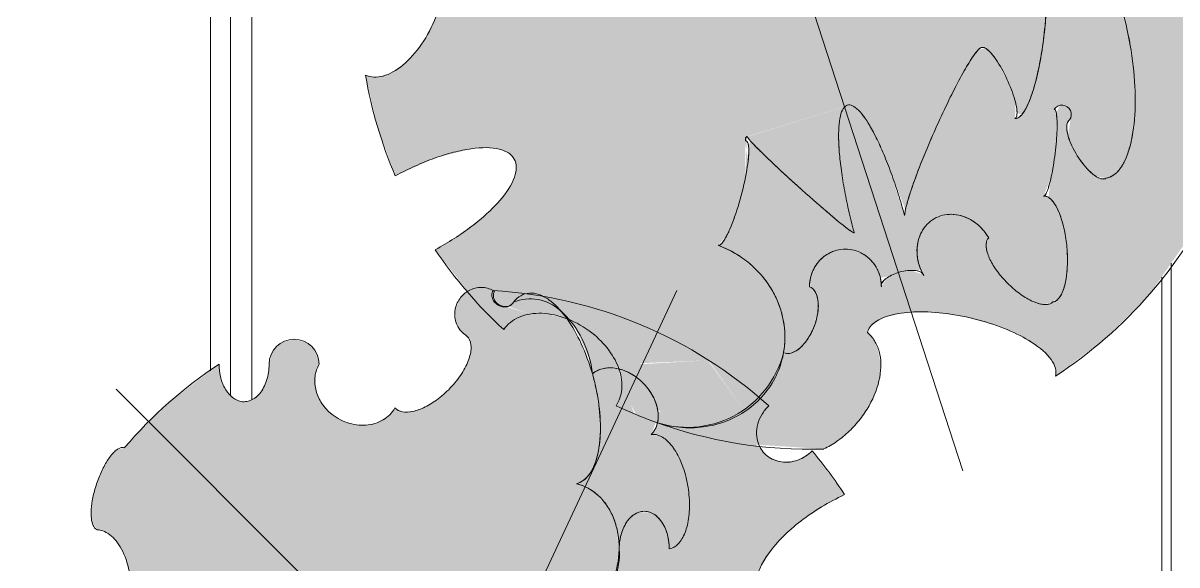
# Model space of a CAD drawing. Header units: inches. Extents: x 46946 to 48441, y 40324 to 42003.
# Drawn here: x 47943.47 to 47971.37, y 41501.3 to 41514.41 of the extents above; entities that cross this region are included whole.
import ezdxf

# ---------------------------------------------------------------- set-up
doc = ezdxf.new("R2010")
doc.units = ezdxf.units.IN
doc.header["$MEASUREMENT"] = 0
doc.layers.add('A-DETL-GENF', color=92, linetype='Continuous', lineweight=9)
doc.layers.add('I-FURN', color=30, linetype='Continuous', lineweight=9)

# ---------------------------------------------------------------- blocks, each defined once
blk = doc.blocks.new('PLANTER_ROOM DIVIDING_SHORT 2_ D - 6_-V149-Level 06 - Furniture')
at = {"layer": 'A-DETL-GENF'}
h = blk.add_hatch(color=256, dxfattribs=at)
h.paths.add_polyline_path([(7.714, -5.564), (7.839, -6.122), (8.088, -6.627), (8.591, -7.15), (8.649, -7.19), (8.926, -7.049), (8.982, -6.425), (9.37, -6.609), (9.717, -6.963), (9.861, -7.067), (9.938, -7.501), (10.263, -7.314), (10.468, -7.406), (10.505, -7.522), (11.024, -7.302), (11.494, -6.945), (11.887, -6.448), (12.121, -6), (12.386, -6.221), (12.966, -6.448), (13.677, -6.639), (14.747, -6.695), (15.311, -8.531), (16.375, -9.235), (18.679, -9.673), (19.043, -10.56), (17.585, -10.035), (19.185, -11.093), (18.999, -12.131), (19.071, -12.133), (19.037, -12.363), (19.575, -12.331), (19.683, -11.774), (19.885, -11.093), (20.07, -10.668), (20.326, -10.269), (20.587, -10.035), (20.826, -9.991), (20.856, -10.461), (20.966, -10.836), (20.976, -10.851), (21.196, -11.217), (21.528, -11.513), (21.974, -11.736), (22.203, -11.816), (22.701, -11.873), (23.197, -11.816), (23.354, -11.78), (23.682, -11.627), (24.05, -11.287), (24.155, -11.151), (24.275, -10.851), (24.352, -11.011), (24.488, -11.15), (24.821, -11.312), (25.216, -11.405), (25.897, -11.42), (26.651, -11.307), (27.397, -11.078), (28.114, -10.718), (28.267, -10.615), (28.38, -10.145), (28.386, -9.829), (28.397, -9.675), (28.559, -9.15), (28.243, -8.859), (28.915, -8.202), (28.779, -8.049), (28.499, -7.92), (28.195, -7.932), (27.938, -8.084), (27.742, -8.27), (27.492, -8.297), (27.161, -8.198), (26.804, -7.982), (26.471, -7.678), (26.207, -7.327), (26.046, -6.977), (26.012, -6.671), (26.107, -6.461), (25.945, -6.337), (25.752, -6.024), (25.699, -5.797), (25.692, -5.761), (25.699, -5.533), (25.752, -5.306), (25.85, -5.091), (25.988, -4.898), (26.281, -4.662), (26.546, -4.55), (26.6, -4.54), (26.942, -4.545), (27.116, -4.607), (27.166, -4.628), (27.468, -4.546), (27.69, -4.325), (27.771, -4.022), (27.69, -3.72), (27.468, -3.498), (27.166, -3.417), (26.772, -3.358), (26.456, -3.19), (26.281, -2.947), (26.258, -2.812), (26.281, -2.678), (26.456, -2.435), (26.772, -2.267), (27.166, -2.207), (26.237, -0.993), (25.134, 0.12), (25.082, 0.283), (24.912, 0.439), (24.51, 0.662), (24.023, 0.824), (23.567, 0.886), (23.329, 0.857), (23.159, 0.726), (23.116, 0.561), (23.009, 0.395), (22.785, 0.21), (22.557, 0.09), (22.083, -0.051), (21.436, -0.094), (20.777, -0.002), (20.196, 0.21), (19.772, 0.515), (19.636, 0.692), (19.558, 0.902), (19.546, 1.055), (19.406, 0.872), (19.29, 0.78), (18.929, 0.66), (18.844, 0.642), (18.269, 0.66), (17.643, 0.83), (17.049, 1.131), (16.569, 1.521), (16.267, 1.948), (16.191, 2.243), (16.184, 2.353), (16.23, 2.531), (14.991, 2.243), (13.795, 1.813), (14.224, 0.86), (14.451, -0.021), (14.478, -0.392), (14.443, -0.697), (14.35, -0.924), (14.188, -1.068), (14.002, -1.113), (13.761, -1.068), (13.486, -0.93), (13.143, -0.66), (12.882, -0.404), (12.281, 0.387), (12.01, 0.844), (10.882, -0.035), (10.077, -0.809), (10.309, -1.068), (10.379, -1.185), (10.453, -1.443), (10.471, -1.732), (10.43, -2.04), (10.272, -2.483), (10.187, -2.659), (9.943, -3), (9.766, -3.194), (9.511, -3.399), (9.061, -3.61), (8.898, -3.649), (8.699, -3.669), (8.448, -3.629), (8.227, -3.551), (7.839, -4.51), (7.722, -4.985)])
h.paths.add_polyline_path([(13.33, -8.161), (13.703, -8.283), (14.362, -8.374), (15.018, -8.33), (15.227, -8.261), (14.742, -6.703), (14.336, -7.073), (13.398, -8.086)])
h.paths.add_polyline_path([(14.293, -6.732), (14.524, -6.7), (14.336, -6.724)])
h.paths.add_polyline_path([(14.16, -6.72), (14.351, -6.72), (14.209, -6.714)])
h.paths.add_polyline_path([(13.677, -6.639), (14.209, -6.714), (14.557, -6.655), (13.766, -6.64)])
h.paths.add_polyline_path([(18.621, -13.942), (19.293, -13.885), (19.757, -13.758), (19.896, -13.641), (19.724, -13.523), (19.729, -13.454), (19.651, -13.349), (19.669, -13.292), (19.588, -12.886), (19.551, -12.361), (19.03, -12.408), (19.003, -12.586), (18.919, -12.579), (18.777, -13.372), (18.65, -13.71), (18.621, -13.94)])
h = blk.add_hatch(color=256, dxfattribs=at)
h.paths.add_polyline_path([(7.188, -8.551), (7.383, -8.86), (7.395, -8.551), (7.358, -8.204), (7.242, -7.719), (7.21, -8.211)])
h.paths.add_polyline_path([(7.276, -7.193), (7.615, -6.51), (7.324, -6.452), (7.286, -7.042)])
h.paths.add_polyline_path([(7.324, -6.452), (7.432, -6.212), (7.82, -6.038), (7.714, -5.564), (7.722, -4.985), (7.412, -6.122)])
h.paths.add_polyline_path([(13.639, -18.089), (13.645, -18.092), (13.698, -16.741), (13.647, -16.791), (13.642, -17.696)])
h.paths.add_polyline_path([(13.654, -15.866), (13.739, -15.695), (13.703, -15.585), (13.655, -15.599)])
h.paths.add_polyline_path([(13.657, -15.405), (13.703, -15.354), (13.657, -15.326)])
h.paths.add_polyline_path([(14.751, -18.574), (15.95, -18.82), (14.778, -18.528)])
h.paths.add_polyline_path([(17.247, -19.032), (17.251, -19.032), (18.232, -17.054), (18.193, -16.964), (17.624, -18.208)])
h.paths.add_polyline_path([(18.391, -16.529), (18.93, -18.45), (18.713, -19.042), (19.133, -19.012), (19.388, -18.78), (19.398, -18.887), (19.665, -18.746), (19.645, -18.937), (20.9, -18.689), (20.78, -18.159), (21.016, -18.035), (20.851, -17.448), (20.764, -16.885), (20.764, -16.336), (20.869, -15.844), (21.061, -15.487), (21.24, -15.305), (21.504, -15.182), (21.883, -15.182), (22.256, -15.305), (22.773, -15.652), (22.996, -15.844), (23.371, -16.273), (23.811, -16.957), (24.011, -17.333), (25.069, -16.549), (24.85, -16.209), (24.847, -16.202), (24.801, -15.844), (24.801, -15.811), (24.92, -15.508), (24.944, -15.467), (25.221, -15.192), (25.284, -14.74), (25.537, -14.789), (25.622, -15.214), (25.817, -15.267), (25.921, -15.178), (26.051, -14.908), (27.26, -14.026), (26.991, -13.788), (26.98, -13.909), (26.471, -13.688), (26.015, -14.908), (25.765, -14.403), (26.215, -13.577), (25.903, -13.441), (26.157, -13.051), (26.015, -12.87), (26.015, -12.816), (25.904, -12.827), (25.739, -12.883), (25.736, -12.806), (25.464, -12.699), (25.418, -12.9), (25.21, -13.14), (24.866, -13.348), (24.428, -13.499), (23.948, -13.575), (23.484, -13.567), (23.093, -13.475), (22.821, -13.311), (22.701, -13.094), (23.095, -13.034), (23.41, -12.866), (23.586, -12.624), (23.586, -12.354), (23.41, -12.112), (23.095, -11.944), (22.701, -11.884), (22.118, -11.816), (21.858, -11.736), (21.489, -11.513), (21.186, -11.207), (20.966, -10.836), (20.966, -10.834), (20.835, -10.276), (20.826, -9.991), (20.705, -9.991), (20.458, -10.13), (20.165, -10.503), (19.945, -10.937), (19.748, -11.513), (19.564, -12.416), (19.585, -12.771), (19.619, -13.107), (19.651, -13.349), (19.669, -13.395), (19.735, -13.461), (19.74, -13.534), (20.086, -13.811), (20.114, -14.009), (20.036, -14.201), (19.762, -14.502), (19.671, -14.703), (19.394, -14.995), (19.004, -15.341), (19.163, -15.652), (19.398, -15.958), (19.731, -16.262), (19.902, -16.405), (19.881, -16.469), (18.678, -15.903), (18.625, -16.018)])
h.paths.add_polyline_path([(19.762, -14.502), (19.869, -14.311), (19.768, -14.357)])
h.paths.add_polyline_path([(21.111, -18.647), (21.252, -18.619), (21.179, -18.44)])
h.paths.add_polyline_path([(26.93, -11.235), (27.066, -11.517), (27.079, -11.861), (27.337, -11.736), (27.437, -11.68), (27.734, -11.429), (28.035, -11.056), (28.201, -10.759), (28.239, -10.654), (28.003, -10.851), (27.333, -11.144), (26.981, -11.224)])
h.paths.add_polyline_path([(27.037, -13.272), (27.258, -13.995), (27.166, -12.4), (27.115, -12.4), (27.049, -13.14)])
h = blk.add_hatch(color=256, dxfattribs=at)
h.paths.add_polyline_path([(33.401, -17.345), (32.669, -14.984), (32.263, -15.353), (31.219, -16.485), (30.41, -17.458), (30.374, -17.559), (31.417, -17.324), (32.474, -17.197), (33.044, -17.208), (33.268, -17.261)])
h.paths.add_polyline_path([(40.999, -8.071), (41.054, -8.055), (41.443, -8.099), (41.444, -8.176), (41.023, -8.161), (41.001, -8.078)])
h.paths.add_polyline_path([(25.738, -12.902), (26.015, -12.816), (26.055, -12.827), (26.015, -12.925), (26.157, -13.051), (25.903, -13.441), (26.212, -13.582), (25.765, -14.403), (26.015, -14.908), (26.471, -13.688), (26.98, -13.909), (26.991, -13.788), (27.26, -14.043), (26.028, -14.924), (26.375, -15.33), (26.824, -15.646), (26.829, -15.594), (26.992, -15.708), (27.471, -15.849), (27.883, -15.889), (28.432, -15.803), (28.95, -15.583), (29.408, -15.24), (29.814, -14.729), (30.047, -14.281), (30.312, -14.502), (30.892, -14.729), (31.603, -14.92), (32.673, -14.975), (33.437, -17.456), (33.343, -17.626), (33.22, -17.748), (32.644, -18.098), (31.787, -18.46), (30.896, -18.805), (31.458, -18.968), (32.644, -19.437), (33.831, -19.994), (34.651, -20.467), (34.823, -20.654), (34.813, -20.732), (34.66, -20.9), (34.25, -21.165), (33.712, -21.401), (33.312, -21.499), (33.226, -21.534), (33.203, -21.619), (33.507, -21.79), (34.109, -21.978), (34.91, -22.128), (34.94, -22.132), (35.966, -22.221), (36.963, -22.198), (37.545, -22.092), (37.786, -21.974), (37.803, -21.908), (37.65, -21.804), (37.655, -21.735), (37.578, -21.63), (37.596, -21.573), (37.515, -21.167), (37.526, -20.4), (37.683, -19.758), (37.88, -19.197), (38.122, -18.731), (38.384, -18.411), (38.638, -18.27), (38.753, -18.272), (38.782, -18.742), (38.892, -19.117), (38.902, -19.132), (39.122, -19.498), (39.454, -19.794), (39.901, -20.017), (40.129, -20.097), (40.627, -20.154), (41.123, -20.097), (41.374, -20.017), (41.609, -19.908), (41.977, -19.568), (42.081, -19.432), (42.202, -19.132), (42.357, -19.372), (42.415, -19.431), (42.747, -19.593), (43.143, -19.686), (43.824, -19.701), (44.595, -19.583), (45.005, -19.441), (44.678, -19.372), (45.037, -17.632), (45.087, -16.855), (45.491, -16.895), (45.547, -17.139), (45.649, -16.877), (45.747, -16.854), (45.624, -16.742), (45.561, -16.579), (45.259, -16.544), (44.909, -16.384), (44.558, -16.119), (44.254, -15.786), (44.038, -15.43), (43.939, -15.098), (43.618, -14.042), (43.625, -13.814), (43.679, -13.587), (43.777, -13.372), (44.107, -11.729), (44.36, -11.786), (44.383, -11.47), (44.207, -11.228), (44.185, -11.093), (44.203, -10.786), (44.163, -9.274), (43.074, -8.202), (41.495, -8.153), (41.408, -7.802), (41.33, -7.815), (41, -8.099), (41.003, -8.169), (40.559, -8.161), (40.01, -8.332), (39.362, -8.374), (38.703, -8.283), (37.216, -7.794), (37.197, -7.509), (37.013, -7.589), (36.617, -7.645), (36.195, -7.621), (35.569, -7.45), (34.976, -7.15), (34.496, -6.76), (34.194, -6.333), (34.118, -6.038), (34.111, -5.927), (34.156, -5.75), (32.917, -6.038), (31.721, -6.468), (32.15, -7.421), (32.378, -8.302), (32.404, -8.673), (32.37, -8.978), (32.276, -9.205), (32.114, -9.349), (31.928, -9.394), (31.687, -9.349), (31.413, -9.211), (31.116, -8.987), (30.808, -8.684), (30.207, -7.894), (29.936, -7.437), (28.808, -8.315), (28.221, -8.88), (28.568, -9.196), (28.38, -9.723), (28.397, -10.012), (28.357, -10.32), (28.156, -10.851), (28.114, -10.94), (27.734, -11.429), (27.692, -11.474), (27.437, -11.68), (27.166, -11.832), (26.824, -11.93), (26.625, -11.95), (26.328, -12.216), (26.296, -12.1), (25.946, -12.298), (26.002, -12.507), (25.788, -12.699), (25.756, -12.827)])
h.paths.add_polyline_path([(27.037, -13.272), (27.115, -12.4), (27.19, -12.4), (27.258, -13.995), (27.166, -13.694)])
h.paths.add_polyline_path([(32.219, -15.013), (32.45, -14.981), (32.263, -15.004)])
h.paths.add_polyline_path([(32.086, -15.001), (32.278, -15.001), (32.135, -14.995)])
h.paths.add_polyline_path([(31.603, -14.92), (32.135, -14.995), (32.484, -14.936), (31.692, -14.921)])
h.paths.add_polyline_path([(41.42, -7.743), (41.528, -7.618), (41.43, -7.731)])
h.paths.add_polyline_path([(42.978, -8.115), (42.999, -8.191), (43.029, -8.161)])
h.paths.add_polyline_path([(43.742, -18.964), (44.449, -17.033), (44.678, -19.372), (43.99, -19.072)])
h.paths.add_polyline_path([(44.233, -9.73), (44.383, -10.716), (44.698, -10.548), (45.092, -10.488), (44.474, -9.714), (44.245, -9.729)])
h.paths.add_polyline_path([(44.989, -12.648), (44.998, -12.747), (45.228, -12.488), (45.243, -11.779), (45.2, -11.875), (45.206, -11.943), (45.2, -12.195), (45.053, -12.511)])
h.paths.add_polyline_path([(46.225, -17.257), (46.368, -17.87), (46.496, -17.485)])
h = blk.add_hatch(color=256, dxfattribs=at)
h.paths.add_polyline_path([(10.637, -7.473), (11.231, -7.625), (11.613, -7.68), (13.33, -8.161), (14.475, -6.933), (14.628, -6.787), (14.548, -6.723), (14.293, -6.732), (13.677, -6.639), (12.966, -6.448), (12.386, -6.221), (12.151, -6.071), (12.099, -6.03), (11.738, -6.654), (11.482, -6.96), (11.024, -7.302), (10.686, -7.45)])
h.paths.add_polyline_path([(13.668, -13.73), (13.819, -13.675), (13.904, -11.495), (13.682, -11.594), (13.671, -13.172)])
h.paths.add_polyline_path([(18.618, -14.042), (18.679, -14.304), (18.745, -14.455), (19.017, -15.258), (19.5, -14.907), (19.671, -14.703), (19.762, -14.502), (19.77, -14.311), (20, -14.24), (20.099, -14.078), (20.107, -13.872), (20.012, -13.716), (19.906, -13.651), (19.699, -13.786), (19.255, -13.891), (18.621, -13.946), (18.618, -14.041)])
h.paths.add_polyline_path([(22.701, -13.094), (22.821, -13.311), (23.095, -13.476), (23.519, -13.569), (24.021, -13.567), (24.428, -13.499), (24.866, -13.348), (25.251, -13.1), (25.418, -12.9), (25.465, -12.656), (25.768, -12.774), (25.788, -12.699), (26.002, -12.507), (25.966, -12.25), (26.301, -12.119), (26.328, -12.216), (26.628, -11.95), (27.053, -11.868), (27.066, -11.517), (26.93, -11.235), (26.108, -11.4), (25.345, -11.418), (24.737, -11.287), (24.405, -11.065), (24.317, -10.939), (24.275, -10.851), (24.073, -11.26), (23.867, -11.481), (23.58, -11.674), (23.247, -11.804), (22.881, -11.867), (22.903, -11.899), (23.267, -12.016), (23.519, -12.227), (23.608, -12.489), (23.569, -12.656), (23.41, -12.866), (23.093, -13.035), (22.74, -13.091)])
h = blk.add_hatch(color=256, dxfattribs=at)
h.paths.add_polyline_path([(30.429, -20.668), (30.428, -20.668), (30.265, -20.731)])
h.paths.add_polyline_path([(25.115, -16.832), (25.302, -17.149), (25.546, -17.446), (25.837, -17.708), (26.283, -17.982), (26.503, -18.086), (26.846, -18.182), (27.19, -18.208), (27.622, -18.106), (27.731, -18.059), (27.93, -17.887), (28.068, -17.952), (28.261, -18.21), (28.288, -18.258), (28.411, -18.771), (28.426, -19.435), (28.33, -20.177), (28.092, -21.026), (27.858, -21.576), (27.512, -22.104), (27.195, -22.379), (27.033, -22.438), (26.88, -22.436), (27.794, -23.644), (28.867, -24.713), (30.716, -26), (32.678, -26.855), (34.826, -27.311), (37.023, -27.326), (39.178, -26.9), (38.853, -26), (38.764, -25.644), (38.688, -25), (38.69, -24.617), (38.824, -24.057), (38.915, -23.848), (39.142, -23.597), (39.43, -23.463), (39.81, -23.463), (40.14, -23.561), (40.53, -23.789), (40.922, -24.125), (41.298, -24.554), (41.737, -25.238), (41.937, -25.613), (42.995, -24.83), (42.777, -24.49), (42.773, -24.483), (42.728, -24.125), (42.737, -24.057), (42.846, -23.789), (42.87, -23.748), (43.003, -23.62), (43.329, -23.495), (43.506, -23.494), (43.548, -23.495), (43.743, -23.548), (43.925, -23.645), (44.084, -23.781), (45.197, -22.316), (46.049, -20.679), (46.356, -19.728), (45.005, -19.483), (44.868, -19.533), (44.992, -19.798), (45.005, -19.969), (45.005, -19.969), (44.918, -20.334), (44.695, -20.679), (44.374, -20.946), (44.01, -21.09), (43.663, -21.087), (43.391, -20.937), (43.344, -21.18), (43.136, -21.421), (42.792, -21.629), (42.354, -21.78), (41.874, -21.856), (41.41, -21.848), (41.019, -21.756), (40.747, -21.592), (40.627, -21.375), (41.021, -21.315), (41.337, -21.147), (41.512, -20.905), (41.512, -20.635), (41.337, -20.393), (41.021, -20.225), (40.627, -20.165), (40.045, -20.097), (39.784, -20.017), (39.415, -19.794), (39.112, -19.487), (38.893, -19.116), (38.892, -19.114), (38.761, -18.557), (38.753, -18.272), (38.631, -18.272), (38.384, -18.411), (38.114, -18.745), (37.872, -19.217), (37.674, -19.794), (37.491, -20.697), (37.511, -21.051), (37.545, -21.388), (37.578, -21.63), (37.596, -21.676), (37.662, -21.741), (37.666, -21.814), (38.012, -22.092), (38.04, -22.29), (37.963, -22.482), (37.688, -22.783), (37.597, -22.983), (37.427, -23.188), (37.065, -23.463), (36.495, -23.768), (35.612, -24.076), (34.627, -24.281), (33.649, -24.361), (32.782, -24.306), (32.121, -24.123), (31.891, -23.99), (31.737, -23.832), (31.65, -23.548), (31.714, -23.405), (31.939, -23.157), (32.269, -22.922), (32.704, -22.735), (32.946, -22.709), (33.039, -22.738), (33.173, -22.812), (33.244, -22.812), (33.351, -22.762), (33.428, -22.62), (33.41, -22.535), (33.244, -22.45), (33.039, -22.47), (32.415, -22.44), (31.7, -22.33), (31.233, -22.266), (31.098, -22.373), (31.097, -22.373), (30.849, -22.513), (30.503, -22.625), (29.886, -22.716), (29.266, -22.692), (28.966, -22.622), (28.754, -22.509), (28.627, -22.301), (28.615, -22.104), (28.703, -21.845), (28.88, -21.557), (29.266, -21.142), (29.699, -20.849), (30.037, -20.756), (30.155, -20.773), (30.222, -20.817), (30.429, -20.668), (30.61, -20.458), (30.716, -20.268), (30.781, -20.042), (30.781, -19.792), (30.716, -19.571), (30.624, -19.411), (30.465, -19.258), (30.235, -19.142), (29.958, -19.091), (29.728, -19.103), (29.547, -19.142), (29.347, -19.184), (29.436, -18.939), (29.37, -18.587), (29.258, -18.36), (29.041, -18.223), (29.3, -18.182), (29.519, -18.086), (29.728, -17.912), (29.788, -17.847), (29.914, -17.566), (29.941, -17.458), (29.926, -17.188), (29.865, -17), (29.728, -16.794), (29.512, -16.616), (29.436, -16.573), (29.258, -16.508), (29.025, -16.508), (28.927, -16.616), (28.719, -16.688), (28.434, -16.688), (28.145, -16.622), (27.846, -16.485), (27.622, -16.319), (27.471, -16.126), (27.425, -15.94), (27.405, -15.842), (27.25, -15.803), (26.903, -15.646), (26.829, -15.594), (26.824, -15.646), (26.276, -15.214), (26.039, -14.937), (25.879, -15.214), (25.817, -15.267), (25.622, -15.214), (25.537, -14.789), (25.251, -14.733), (25.154, -16.224)])
h.paths.add_polyline_path([(25.734, -12.903), (25.738, -12.902), (25.754, -12.827)])
h.paths.add_polyline_path([(37.688, -22.783), (37.795, -22.592), (37.695, -22.638)])
h = blk.add_hatch(color=256, dxfattribs=at)
h.paths.add_polyline_path([(27.434, -16.031), (27.534, -16.224), (27.731, -16.41), (27.997, -16.564), (28.434, -16.688), (28.692, -16.69), (28.833, -16.66), (29.054, -16.485), (29.436, -16.573), (29.579, -16.66), (29.753, -16.821), (29.865, -17), (29.931, -17.208), (29.942, -17.248), (29.914, -17.566), (29.889, -17.661), (29.715, -17.925), (29.519, -18.086), (29.299, -18.183), (29.258, -18.223), (29.299, -18.428), (29.417, -18.765), (29.422, -19.092), (29.449, -19.146), (30.265, -19.149), (30.503, -19.294), (30.633, -19.427), (30.734, -19.601), (30.787, -19.815), (30.781, -20.042), (30.716, -20.269), (30.596, -20.481), (30.429, -20.668), (30.222, -20.817), (30.037, -20.756), (29.835, -20.793), (29.557, -20.927), (29.266, -21.142), (28.88, -21.557), (28.703, -21.845), (28.703, -21.846), (28.615, -22.105), (28.647, -22.307), (28.781, -22.527), (28.996, -22.631), (29.411, -22.709), (29.886, -22.716), (30.503, -22.625), (30.987, -22.445), (31.185, -22.274), (31.233, -22.144), (31.7, -22.33), (32.415, -22.44), (33.151, -22.463), (33.203, -22.448), (33.335, -22.402), (33.418, -22.516), (33.431, -22.608), (33.391, -22.718), (33.301, -22.794), (33.172, -22.811), (32.704, -22.735), (32.387, -22.858), (32.041, -23.074), (31.737, -23.374), (31.699, -23.48), (31.664, -23.656), (31.737, -23.832), (32.007, -24.057), (32.121, -24.123), (32.678, -24.284), (33.195, -24.35), (34.131, -24.337), (35.126, -24.193), (36.072, -23.933), (36.868, -23.586), (37.427, -23.188), (37.597, -22.983), (37.688, -22.783), (37.697, -22.592), (37.926, -22.52), (38.026, -22.359), (38.034, -22.153), (37.938, -21.996), (37.832, -21.932), (37.625, -22.067), (37.182, -22.172), (36.481, -22.224), (35.612, -22.202), (34.596, -22.079), (33.722, -21.87), (33.328, -21.704), (33.13, -21.534), (33.13, -21.455), (33.507, -21.463), (33.998, -21.288), (34.502, -21.015), (34.78, -20.783), (34.8, -20.689), (34.755, -20.549), (34.313, -20.255), (33.22, -19.696), (32.006, -19.172), (31.031, -18.836), (30.761, -18.785), (32.006, -18.374), (32.735, -18.049), (33.249, -17.719), (33.401, -17.537), (33.437, -17.456), (33.376, -17.329), (33.22, -17.25), (32.935, -17.201), (32.352, -17.201), (31.287, -17.351), (30.374, -17.503), (30.794, -16.975), (31.995, -15.633), (32.554, -15.067), (32.474, -15.004), (32.219, -15.013), (31.603, -14.92), (30.892, -14.729), (30.312, -14.502), (30.077, -14.351), (30.025, -14.311), (29.664, -14.935), (29.408, -15.24), (28.95, -15.583), (28.432, -15.803), (27.731, -15.874), (27.442, -15.889), (27.439, -15.94)])
h.paths.add_polyline_path([(40.627, -21.375), (40.747, -21.592), (41.021, -21.757), (41.445, -21.85), (41.947, -21.848), (42.354, -21.78), (42.792, -21.629), (43.136, -21.421), (43.344, -21.18), (43.391, -20.937), (43.688, -21.09), (44.01, -21.09), (44.374, -20.946), (44.695, -20.679), (44.918, -20.334), (45.005, -19.968), (44.942, -19.645), (44.857, -19.516), (44.035, -19.681), (43.272, -19.699), (42.663, -19.568), (42.331, -19.346), (42.243, -19.219), (42.202, -19.132), (41.999, -19.541), (41.794, -19.762), (41.507, -19.955), (41.173, -20.085), (40.808, -20.148), (40.829, -20.18), (41.193, -20.297), (41.445, -20.507), (41.535, -20.77), (41.495, -20.937), (41.337, -21.147), (41.019, -21.316), (40.667, -21.372)])
for p, q in [((18.074, -8.202), (26.559, 0.283)), ((18.074, -8.202), (28.949, -13.274)), ((22.758, -11.88), (22.701, -11.884)), ((36, -16.483), (24.587, -20.191))]:
    blk.add_line(p, q, dxfattribs=at)
for centre, radius, start, end in [((18.074, -8.202), 10.891, 33.3994, 49.4954), ((27.166, -4.022), 0.605, 270, 90), ((36, -16.483), 10.891, 99.7488, 113.1351), ((36, -16.483), 10.891, 123.8318, 137.2469), ((18.074, -8.202), 10.891, 317.9293, 356.6765), ((27.661, -9.733), 1.083, 317.8572, 22.1428), ((22.574, -10.135), 1.753, 175.2963, 274.1563), ((26.688, -8.853), 2.395, 275.8094, 317.8572), ((36, -16.483), 10.891, 154.5842, 159.67), ((36, -16.483), 10.891, 159.67, 181.8334), ((28.037, -13.533), 2.399, 159.67, 255.6736), ((18.074, -8.202), 10.891, 303.0342, 309.9658), ((36, -16.483), 10.891, 213.1308, 229.0869), ((33.205, -22.588), 0.227, 235, 55), ((33.205, -22.588), 0.227, 235, 55), ((36, -16.483), 10.891, 229.0869, 286.9658)]:
    blk.add_arc(centre, radius, start, end, dxfattribs=at)
for points, knots in [([(23.162, 0.738), (23.157, 0.677), (23.126, 0.559), (22.983, 0.336), (22.662, 0.102), (22.1, -0.073), (21.41, -0.118), (20.679, -0.008), (20.035, 0.261), (19.686, 0.575), (19.554, 0.849), (19.54, 0.986), (19.546, 1.055)], [0, 0, 0, 0, 0.058824, 0.117647, 0.235294, 0.352941, 0.470588, 0.602941, 0.735294, 0.867647, 0.933824, 1, 1, 1, 1]), ([(25.147, 0.078), (25.154, 0.098), (25.157, 0.139), (25.135, 0.208), (25.087, 0.282), (25.013, 0.36), (24.915, 0.439), (24.757, 0.544), (24.516, 0.667), (24.188, 0.787), (23.773, 0.885), (23.427, 0.897), (23.224, 0.829), (23.174, 0.772), (23.162, 0.738)], [0, 0, 0, 0, 0.052632, 0.105263, 0.157895, 0.210526, 0.263158, 0.315789, 0.421053, 0.526316, 0.631579, 0.815789, 0.907895, 1, 1, 1, 1]), ([(27.166, -3.417), (27.097, -3.417), (26.963, -3.407), (26.704, -3.347), (26.432, -3.203), (26.281, -2.993), (26.251, -2.812), (26.277, -2.654), (26.383, -2.484), (26.589, -2.33), (26.861, -2.23), (27.062, -2.208), (27.166, -2.207)], [0, 0, 0, 0, 0.071429, 0.142857, 0.285714, 0.428571, 0.5, 0.571429, 0.678571, 0.785714, 0.892857, 1, 1, 1, 1]), ([(26.107, -6.461), (26.047, -6.427), (25.94, -6.345), (25.811, -6.179), (25.725, -5.982), (25.67, -5.69), (25.722, -5.298), (25.946, -4.911), (26.245, -4.656), (26.559, -4.525), (26.882, -4.51), (27.076, -4.576), (27.166, -4.628)], [0, 0, 0, 0, 0.071429, 0.142857, 0.214286, 0.285714, 0.428571, 0.571429, 0.678571, 0.785714, 0.892857, 1, 1, 1, 1]), ([(37.472, -7.226), (37.447, -7.282), (37.38, -7.384), (37.172, -7.548), (36.792, -7.665), (36.204, -7.647), (35.536, -7.465), (34.882, -7.123), (34.36, -6.659), (34.132, -6.249), (34.097, -5.947), (34.128, -5.813), (34.156, -5.75)], [0, 0, 0, 0, 0.058824, 0.117647, 0.235294, 0.352941, 0.470588, 0.602941, 0.735294, 0.867647, 0.933824, 1, 1, 1, 1]), ([(27.848, -8.202), (27.794, -8.256), (27.686, -8.304), (27.495, -8.303), (27.281, -8.257), (26.983, -8.121), (26.624, -7.85), (26.326, -7.523), (26.118, -7.19), (26.008, -6.888), (25.999, -6.63), (26.061, -6.508), (26.107, -6.461)], [0, 0, 0, 0, 0.117647, 0.176471, 0.235294, 0.352941, 0.470588, 0.588235, 0.691176, 0.794118, 0.897059, 1, 1, 1, 1]), ([(31.721, -6.468), (31.807, -6.627), (31.964, -6.943), (32.159, -7.424), (32.301, -7.885), (32.417, -8.453), (32.411, -8.915), (32.286, -9.22), (32.136, -9.361), (31.935, -9.41), (31.612, -9.349), (31.221, -9.102), (30.808, -8.696), (30.499, -8.325), (30.202, -7.899), (30.023, -7.595), (29.936, -7.437)], [0, 0, 0, 0, 0.0625, 0.125, 0.1875, 0.25, 0.375, 0.4375, 0.5, 0.5625, 0.625, 0.75, 0.8125, 0.875, 0.9375, 1, 1, 1, 1]), ([(28.927, -8.866), (28.955, -8.824), (28.999, -8.735), (29.029, -8.587), (29.02, -8.435), (28.959, -8.24), (28.795, -8.03), (28.54, -7.912), (28.306, -7.901), (28.119, -7.949), (27.958, -8.052), (27.88, -8.148), (27.848, -8.202)], [0, 0, 0, 0, 0.076923, 0.153846, 0.230769, 0.307692, 0.461538, 0.615385, 0.711538, 0.807692, 0.903846, 1, 1, 1, 1]), ([(28.946, -8.834), (28.914, -8.815), (28.86, -8.801), (28.784, -8.809), (28.709, -8.836), (28.625, -8.9), (28.565, -9.004), (28.546, -9.108), (28.558, -9.198), (28.598, -9.275), (28.639, -9.311), (28.664, -9.325)], [0, 0, 0, 0, 0.142857, 0.214286, 0.285714, 0.428571, 0.571429, 0.678571, 0.785714, 0.892857, 1, 1, 1, 1]), ([(28.664, -9.325), (28.634, -9.308), (28.597, -9.271), (28.568, -9.206), (28.554, -9.133), (28.567, -9.034), (28.622, -8.937), (28.697, -8.873), (28.776, -8.841), (28.856, -8.837), (28.905, -8.853), (28.927, -8.866)], [0, 0, 0, 0, 0.142857, 0.214286, 0.285714, 0.428571, 0.571429, 0.678571, 0.785714, 0.892857, 1, 1, 1, 1]), ([(28.003, -9.09), (28.069, -9.135), (28.186, -9.243), (28.358, -9.531), (28.436, -9.999), (28.296, -10.64), (27.961, -11.222), (27.512, -11.66), (27.027, -11.918), (26.629, -11.97), (26.346, -11.91), (26.222, -11.848), (26.163, -11.809)], [0, 0, 0, 0, 0.066667, 0.133333, 0.266667, 0.4, 0.533333, 0.65, 0.766667, 0.883333, 0.941667, 1, 1, 1, 1]), ([(24.275, -10.851), (24.306, -10.965), (24.414, -11.116), (24.673, -11.268), (24.919, -11.354), (25.21, -11.41), (25.647, -11.442), (26.265, -11.4), (27.039, -11.224), (27.763, -10.94), (28.358, -10.581), (28.711, -10.234), (28.869, -9.94), (28.903, -9.708), (28.839, -9.497), (28.733, -9.379), (28.664, -9.325)], [0, 0, 0, 0, 0.095238, 0.142857, 0.190476, 0.238095, 0.285714, 0.380952, 0.47619, 0.571429, 0.666667, 0.761905, 0.821429, 0.880952, 0.940476, 1, 1, 1, 1]), ([(20.826, -9.991), (20.8, -10.098), (20.777, -10.311), (20.832, -10.641), (20.973, -10.959), (21.266, -11.348), (21.803, -11.728), (22.531, -11.91), (23.186, -11.857), (23.704, -11.65), (24.028, -11.361), (24.2, -11.082), (24.255, -10.931), (24.275, -10.851)], [0, 0, 0, 0, 0.071429, 0.142857, 0.214286, 0.285714, 0.428571, 0.571429, 0.678571, 0.785714, 0.892857, 0.946429, 1, 1, 1, 1]), ([(26.93, -11.235), (26.793, -11.275), (26.519, -11.341), (25.968, -11.428), (25.254, -11.445), (24.678, -11.298), (24.374, -11.069), (24.296, -10.928), (24.275, -10.851)], [0, 0, 0, 0, 0.111111, 0.222222, 0.444444, 0.722222, 0.861111, 1, 1, 1, 1]), ([(25.465, -12.656), (25.501, -12.693), (25.583, -12.754), (25.783, -12.832), (26.08, -12.835), (26.456, -12.686), (26.772, -12.423), (26.988, -12.102), (27.09, -11.774), (27.076, -11.466), (26.99, -11.303), (26.93, -11.235)], [0, 0, 0, 0, 0.066667, 0.133333, 0.266667, 0.4, 0.533333, 0.65, 0.766667, 0.883333, 1, 1, 1, 1]), ([(26.93, -11.235), (26.965, -11.274), (27.022, -11.36), (27.089, -11.566), (27.078, -11.867), (26.916, -12.24), (26.642, -12.549), (26.316, -12.753), (25.989, -12.842), (25.686, -12.814), (25.529, -12.72), (25.465, -12.656)], [0, 0, 0, 0, 0.066667, 0.133333, 0.266667, 0.4, 0.533333, 0.65, 0.766667, 0.883333, 1, 1, 1, 1]), ([(22.701, -11.884), (22.77, -11.884), (22.904, -11.894), (23.163, -11.954), (23.435, -12.099), (23.586, -12.308), (23.616, -12.489), (23.589, -12.648), (23.484, -12.817), (23.278, -12.971), (23.006, -13.071), (22.804, -13.094), (22.701, -13.094)], [0, 0, 0, 0, 0.071429, 0.142857, 0.285714, 0.428571, 0.5, 0.571429, 0.678571, 0.785714, 0.892857, 1, 1, 1, 1]), ([(22.701, -13.094), (22.77, -13.094), (22.904, -13.084), (23.098, -13.039), (23.272, -12.966), (23.465, -12.837), (23.616, -12.628), (23.616, -12.373), (23.484, -12.161), (23.278, -12.007), (23.006, -11.907), (22.804, -11.884), (22.701, -11.884)], [0, 0, 0, 0, 0.071429, 0.142857, 0.214286, 0.285714, 0.428571, 0.571429, 0.678571, 0.785714, 0.892857, 1, 1, 1, 1]), ([(22.701, -13.094), (22.714, -13.173), (22.774, -13.283), (22.933, -13.404), (23.139, -13.503), (23.472, -13.581), (23.945, -13.59), (24.435, -13.512), (24.882, -13.358), (25.233, -13.145), (25.445, -12.9), (25.477, -12.735), (25.465, -12.656)], [0, 0, 0, 0, 0.111111, 0.166667, 0.222222, 0.333333, 0.444444, 0.555556, 0.666667, 0.777778, 0.888889, 1, 1, 1, 1]), ([(25.465, -12.656), (25.477, -12.736), (25.453, -12.858), (25.339, -13.022), (25.175, -13.181), (24.882, -13.358), (24.435, -13.512), (23.945, -13.59), (23.472, -13.581), (23.072, -13.488), (22.794, -13.319), (22.714, -13.174), (22.701, -13.094)], [0, 0, 0, 0, 0.111111, 0.166667, 0.222222, 0.333333, 0.444444, 0.555556, 0.666667, 0.777778, 0.888889, 1, 1, 1, 1]), ([(25.788, -12.699), (25.719, -12.886), (25.65, -13.167), (25.622, -13.556), (25.639, -13.942), (25.744, -14.412), (26.08, -15.092), (26.64, -15.603), (27.245, -15.827), (27.607, -15.885), (27.849, -15.894), (28.055, -15.879), (28.287, -15.845), (28.566, -15.77), (28.839, -15.649), (29.042, -15.53), (29.19, -15.427), (29.33, -15.314), (29.504, -15.152), (29.784, -14.826), (29.956, -14.509), (30.043, -14.276)], [0, 0, 0, 0, 0.076923, 0.115385, 0.153846, 0.230769, 0.307692, 0.461538, 0.538462, 0.576923, 0.615385, 0.639423, 0.663462, 0.711538, 0.759615, 0.783654, 0.807692, 0.831731, 0.855769, 0.903846, 1, 1, 1, 1]), ([(30.043, -14.276), (29.976, -14.456), (29.85, -14.707), (29.628, -15.011), (29.376, -15.287), (29.009, -15.573), (28.591, -15.764), (28.242, -15.854), (27.885, -15.902), (27.621, -15.888), (27.444, -15.857)], [0, 0, 0, 0, 0.166667, 0.25, 0.333333, 0.5, 0.666667, 0.75, 0.833333, 1, 1, 1, 1]), ([(32.566, -14.952), (32.563, -14.963), (32.549, -14.981), (32.502, -15.001), (32.431, -15.014), (32.337, -15.018), (32.222, -15.014), (32.044, -14.998), (31.676, -14.943), (31.053, -14.792), (30.441, -14.575), (30.148, -14.419), (30.05, -14.328), (30.039, -14.292), (30.043, -14.276)], [0, 0, 0, 0, 0.045455, 0.090909, 0.136364, 0.181818, 0.227273, 0.272727, 0.363636, 0.545455, 0.727273, 0.863636, 0.931818, 1, 1, 1, 1]), ([(30.043, -14.276), (30.04, -14.287), (30.043, -14.31), (30.073, -14.351), (30.128, -14.397), (30.208, -14.448), (30.309, -14.502), (30.471, -14.577), (30.818, -14.713), (31.432, -14.894), (32.071, -15.012), (32.403, -15.023), (32.534, -14.994), (32.561, -14.968), (32.566, -14.952)], [0, 0, 0, 0, 0.045455, 0.090909, 0.136364, 0.181818, 0.227273, 0.272727, 0.363636, 0.545455, 0.727273, 0.863636, 0.931818, 1, 1, 1, 1]), ([(30.363, -17.561), (30.353, -17.567), (30.341, -17.57), (30.345, -17.551), (30.37, -17.507), (30.416, -17.441), (30.483, -17.353), (30.569, -17.245), (30.672, -17.119), (30.831, -16.93), (31.155, -16.554), (31.701, -15.943), (32.251, -15.36), (32.584, -15.033), (32.665, -14.974), (32.673, -14.981)], [0, 0, 0, 0, 0.041667, 0.083333, 0.125, 0.166667, 0.208333, 0.25, 0.291667, 0.333333, 0.416667, 0.583333, 0.75, 0.875, 1, 1, 1, 1]), ([(32.673, -14.981), (32.67, -14.978), (32.658, -14.982), (32.618, -15.011), (32.557, -15.064), (32.477, -15.139), (32.379, -15.235), (32.227, -15.389), (32.002, -15.625), (31.694, -15.955), (31.266, -16.428), (30.757, -17.011), (30.43, -17.415), (30.346, -17.544), (30.341, -17.57), (30.353, -17.567), (30.363, -17.561)], [0, 0, 0, 0, 0.041667, 0.083333, 0.125, 0.166667, 0.208333, 0.25, 0.333333, 0.416667, 0.5, 0.666667, 0.833333, 0.916667, 0.958333, 1, 1, 1, 1]), ([(32.673, -14.981), (32.674, -14.977), (32.673, -14.97), (32.665, -14.958), (32.65, -14.948), (32.631, -14.94), (32.609, -14.935), (32.588, -14.936), (32.572, -14.942), (32.567, -14.948), (32.566, -14.952)], [0, 0, 0, 0, 0.117647, 0.235294, 0.352941, 0.470588, 0.602941, 0.735294, 0.867647, 1, 1, 1, 1]), ([(32.566, -14.952), (32.567, -14.949), (32.571, -14.943), (32.584, -14.937), (32.601, -14.935), (32.622, -14.937), (32.644, -14.944), (32.662, -14.956), (32.673, -14.969), (32.674, -14.977), (32.673, -14.981)], [0, 0, 0, 0, 0.117647, 0.235294, 0.352941, 0.470588, 0.602941, 0.735294, 0.867647, 1, 1, 1, 1]), ([(21.252, -18.619), (21.161, -18.425), (21.005, -18.037), (20.838, -17.444), (20.75, -16.877), (20.744, -16.357), (20.821, -15.908), (20.977, -15.549), (21.205, -15.297), (21.496, -15.161), (21.836, -15.149), (22.336, -15.297), (22.872, -15.684), (23.377, -16.26), (23.723, -16.769), (23.92, -17.139), (24.011, -17.333)], [0, 0, 0, 0, 0.066667, 0.133333, 0.2, 0.266667, 0.333333, 0.4, 0.466667, 0.533333, 0.6, 0.666667, 0.8, 0.866667, 0.933333, 1, 1, 1, 1]), ([(25.069, -16.549), (25.019, -16.499), (24.932, -16.391), (24.839, -16.204), (24.792, -16.006), (24.793, -15.809), (24.843, -15.624), (24.937, -15.462), (25.071, -15.333), (25.25, -15.237), (25.472, -15.193), (25.722, -15.223), (25.962, -15.326), (26.097, -15.435), (26.158, -15.5)], [0, 0, 0, 0, 0.076923, 0.153846, 0.230769, 0.307692, 0.384615, 0.461538, 0.538462, 0.615385, 0.711538, 0.807692, 0.903846, 1, 1, 1, 1]), ([(27.444, -15.857), (27.422, -15.91), (27.415, -16.027), (27.517, -16.225), (27.719, -16.415), (28.003, -16.579), (28.337, -16.687), (28.668, -16.711), (28.925, -16.641), (29.017, -16.543), (29.041, -16.483)], [0, 0, 0, 0, 0.117647, 0.235294, 0.352941, 0.470588, 0.602941, 0.735294, 0.867647, 1, 1, 1, 1]), ([(29.041, -16.483), (29.02, -16.537), (28.943, -16.626), (28.73, -16.7), (28.451, -16.702), (28.13, -16.629), (27.812, -16.481), (27.555, -16.275), (27.417, -16.05), (27.419, -15.917), (27.444, -15.857)], [0, 0, 0, 0, 0.117647, 0.235294, 0.352941, 0.470588, 0.602941, 0.735294, 0.867647, 1, 1, 1, 1]), ([(29.041, -16.483), (29.115, -16.483), (29.259, -16.5), (29.467, -16.575), (29.648, -16.696), (29.844, -16.907), (29.977, -17.244), (29.93, -17.62), (29.766, -17.897), (29.564, -18.08), (29.314, -18.196), (29.134, -18.222), (29.041, -18.223)], [0, 0, 0, 0, 0.076923, 0.153846, 0.230769, 0.307692, 0.461538, 0.615385, 0.711538, 0.807692, 0.903846, 1, 1, 1, 1]), ([(29.041, -18.223), (29.115, -18.222), (29.259, -18.206), (29.536, -18.106), (29.761, -17.914), (29.898, -17.664), (29.95, -17.459), (29.951, -17.247), (29.893, -17.024), (29.766, -16.809), (29.564, -16.626), (29.314, -16.51), (29.134, -16.484), (29.041, -16.483)], [0, 0, 0, 0, 0.076923, 0.153846, 0.307692, 0.384615, 0.461538, 0.538462, 0.615385, 0.711538, 0.807692, 0.903846, 1, 1, 1, 1]), ([(25.115, -16.832), (25.167, -16.941), (25.291, -17.151), (25.539, -17.451), (25.832, -17.716), (26.267, -18.008), (26.856, -18.229), (27.396, -18.217), (27.74, -18.069), (27.873, -17.955), (27.93, -17.887)], [0, 0, 0, 0, 0.1, 0.2, 0.3, 0.4, 0.6, 0.8, 0.9, 1, 1, 1, 1]), ([(30.363, -17.561), (30.543, -17.513), (30.898, -17.426), (31.423, -17.319), (31.916, -17.242), (32.511, -17.18), (32.983, -17.185), (33.284, -17.256), (33.417, -17.34), (33.454, -17.452), (33.392, -17.589), (33.235, -17.746), (32.987, -17.917), (32.656, -18.098), (32.254, -18.281), (31.795, -18.461), (31.291, -18.633), (30.941, -18.736), (30.761, -18.785)], [0, 0, 0, 0, 0.058824, 0.117647, 0.176471, 0.235294, 0.352941, 0.411765, 0.470588, 0.529412, 0.588235, 0.647059, 0.705882, 0.764706, 0.823529, 0.882353, 0.941176, 1, 1, 1, 1]), ([(30.761, -18.785), (30.941, -18.736), (31.291, -18.633), (31.795, -18.461), (32.254, -18.281), (32.79, -18.036), (33.183, -17.798), (33.392, -17.589), (33.454, -17.452), (33.417, -17.34), (33.284, -17.256), (33.058, -17.203), (32.747, -17.182), (32.362, -17.196), (31.916, -17.242), (31.423, -17.319), (30.898, -17.426), (30.543, -17.513), (30.363, -17.561)], [0, 0, 0, 0, 0.058824, 0.117647, 0.176471, 0.235294, 0.352941, 0.411765, 0.470588, 0.529412, 0.588235, 0.647059, 0.705882, 0.764706, 0.823529, 0.882353, 0.941176, 1, 1, 1, 1]), ([(27.93, -17.887), (27.979, -17.899), (28.071, -17.941), (28.192, -18.067), (28.292, -18.25), (28.392, -18.563), (28.451, -19.069), (28.409, -19.794), (28.258, -20.56), (28.015, -21.282), (27.679, -21.933), (27.348, -22.307), (27.07, -22.445), (26.941, -22.45), (26.88, -22.436)], [0, 0, 0, 0, 0.052632, 0.105263, 0.157895, 0.210526, 0.315789, 0.421053, 0.526316, 0.631579, 0.736842, 0.868421, 0.934211, 1, 1, 1, 1]), ([(29.315, -19.245), (29.328, -19.242), (29.352, -19.23), (29.382, -19.197), (29.407, -19.15), (29.431, -19.07), (29.441, -18.943), (29.422, -18.766), (29.374, -18.584), (29.302, -18.421), (29.214, -18.296), (29.123, -18.223), (29.066, -18.216), (29.041, -18.223)], [0, 0, 0, 0, 0.055556, 0.111111, 0.166667, 0.222222, 0.333333, 0.444444, 0.555556, 0.666667, 0.777778, 0.888889, 1, 1, 1, 1]), ([(29.041, -18.223), (29.054, -18.219), (29.08, -18.218), (29.124, -18.231), (29.169, -18.259), (29.229, -18.317), (29.302, -18.421), (29.374, -18.584), (29.439, -18.826), (29.443, -19.059), (29.385, -19.204), (29.34, -19.238), (29.315, -19.245)], [0, 0, 0, 0, 0.055556, 0.111111, 0.166667, 0.222222, 0.333333, 0.444444, 0.555556, 0.777778, 0.888889, 1, 1, 1, 1]), ([(34.823, -20.654), (34.828, -20.643), (34.821, -20.615), (34.763, -20.552), (34.658, -20.47), (34.509, -20.371), (34.319, -20.257), (34.017, -20.089), (33.562, -19.855), (32.941, -19.564), (32.142, -19.218), (31.44, -18.953), (30.966, -18.814), (30.815, -18.787), (30.761, -18.785)], [0, 0, 0, 0, 0.052632, 0.105263, 0.157895, 0.210526, 0.263158, 0.315789, 0.421053, 0.526316, 0.631579, 0.815789, 0.907895, 1, 1, 1, 1]), ([(30.761, -18.785), (30.792, -18.786), (30.867, -18.796), (31.024, -18.832), (31.221, -18.889), (31.531, -18.991), (32.179, -19.232), (33.06, -19.613), (33.848, -19.999), (34.378, -20.285), (34.689, -20.486), (34.816, -20.603), (34.829, -20.64), (34.823, -20.654)], [0, 0, 0, 0, 0.052632, 0.105263, 0.157895, 0.210526, 0.315789, 0.526316, 0.631579, 0.736842, 0.868421, 0.934211, 1, 1, 1, 1]), ([(29.315, -19.245), (29.39, -19.202), (29.545, -19.133), (29.793, -19.08), (30.039, -19.083), (30.347, -19.16), (30.596, -19.341), (30.743, -19.596), (30.801, -19.831), (30.786, -20.1), (30.694, -20.336), (30.581, -20.508), (30.442, -20.667), (30.316, -20.763), (30.222, -20.817)], [0, 0, 0, 0, 0.076923, 0.153846, 0.230769, 0.307692, 0.461538, 0.538462, 0.615385, 0.711538, 0.807692, 0.855769, 0.903846, 1, 1, 1, 1]), ([(30.222, -20.817), (30.297, -20.774), (30.434, -20.675), (30.662, -20.422), (30.821, -20.042), (30.78, -19.66), (30.633, -19.405), (30.458, -19.238), (30.218, -19.116), (29.968, -19.077), (29.762, -19.089), (29.555, -19.131), (29.409, -19.191), (29.315, -19.245)], [0, 0, 0, 0, 0.076923, 0.153846, 0.307692, 0.461538, 0.538462, 0.615385, 0.711538, 0.807692, 0.855769, 0.903846, 1, 1, 1, 1]), ([(30.222, -20.817), (30.203, -20.799), (30.159, -20.769), (30.069, -20.75), (29.961, -20.757), (29.795, -20.799), (29.559, -20.914), (29.262, -21.133), (28.987, -21.408), (28.768, -21.705), (28.63, -21.989), (28.591, -22.225), (28.634, -22.33), (28.671, -22.368)], [0, 0, 0, 0, 0.055556, 0.111111, 0.166667, 0.222222, 0.333333, 0.444444, 0.555556, 0.666667, 0.777778, 0.888889, 1, 1, 1, 1]), ([(28.671, -22.368), (28.653, -22.349), (28.623, -22.304), (28.604, -22.215), (28.611, -22.107), (28.653, -21.941), (28.768, -21.705), (28.987, -21.408), (29.262, -21.133), (29.559, -20.914), (29.843, -20.776), (30.079, -20.737), (30.184, -20.78), (30.222, -20.817)], [0, 0, 0, 0, 0.055556, 0.111111, 0.166667, 0.222222, 0.333333, 0.444444, 0.555556, 0.666667, 0.777778, 0.888889, 1, 1, 1, 1]), ([(33.109, -21.453), (33.114, -21.463), (33.13, -21.481), (33.173, -21.497), (33.233, -21.504), (33.31, -21.501), (33.401, -21.488), (33.54, -21.457), (33.819, -21.371), (34.268, -21.172), (34.648, -20.926), (34.818, -20.749), (34.835, -20.68), (34.823, -20.654)], [0, 0, 0, 0, 0.047619, 0.095238, 0.142857, 0.190476, 0.238095, 0.285714, 0.380952, 0.571429, 0.761905, 0.880952, 1, 1, 1, 1]), ([(34.823, -20.654), (34.828, -20.664), (34.831, -20.687), (34.816, -20.731), (34.783, -20.781), (34.731, -20.838), (34.662, -20.9), (34.55, -20.986), (34.305, -21.145), (33.863, -21.36), (33.431, -21.493), (33.186, -21.511), (33.122, -21.479), (33.109, -21.453)], [0, 0, 0, 0, 0.047619, 0.095238, 0.142857, 0.190476, 0.238095, 0.285714, 0.380952, 0.571429, 0.761905, 0.880952, 1, 1, 1, 1]), ([(37.856, -21.854), (37.857, -21.881), (37.841, -21.932), (37.763, -22.005), (37.634, -22.069), (37.455, -22.124), (37.232, -22.168), (36.881, -22.212), (36.148, -22.246), (35.152, -22.178), (34.256, -22.023), (33.648, -21.861), (33.206, -21.661), (33.104, -21.52), (33.109, -21.453)], [0, 0, 0, 0, 0.047619, 0.095238, 0.142857, 0.190476, 0.238095, 0.285714, 0.380952, 0.571429, 0.666667, 0.761905, 0.880952, 1, 1, 1, 1]), ([(33.109, -21.453), (33.107, -21.479), (33.12, -21.533), (33.193, -21.617), (33.316, -21.702), (33.488, -21.786), (33.705, -21.868), (34.047, -21.97), (34.764, -22.127), (35.749, -22.229), (36.647, -22.229), (37.264, -22.175), (37.727, -22.055), (37.85, -21.934), (37.856, -21.868)], [0, 0, 0, 0, 0.047619, 0.095238, 0.142857, 0.190476, 0.238095, 0.285714, 0.380952, 0.571429, 0.666667, 0.761905, 0.880952, 1, 1, 1, 1]), ([(28.671, -22.368), (28.674, -22.393), (28.69, -22.442), (28.748, -22.51), (28.84, -22.571), (28.961, -22.624), (29.11, -22.667), (29.339, -22.708), (29.671, -22.731), (30.1, -22.706), (30.617, -22.614), (31.013, -22.457), (31.208, -22.278), (31.237, -22.188), (31.233, -22.144)], [0, 0, 0, 0, 0.052632, 0.105263, 0.157895, 0.210526, 0.263158, 0.315789, 0.421053, 0.526316, 0.631579, 0.815789, 0.907895, 1, 1, 1, 1]), ([(31.233, -22.144), (31.235, -22.169), (31.228, -22.22), (31.182, -22.297), (31.103, -22.373), (30.992, -22.446), (30.853, -22.514), (30.635, -22.595), (30.311, -22.675), (29.885, -22.724), (29.36, -22.724), (28.943, -22.638), (28.719, -22.496), (28.675, -22.412), (28.671, -22.368)], [0, 0, 0, 0, 0.052632, 0.105263, 0.157895, 0.210526, 0.263158, 0.315789, 0.421053, 0.526316, 0.631579, 0.815789, 0.907895, 1, 1, 1, 1]), ([(31.233, -22.144), (31.232, -22.151), (31.238, -22.166), (31.267, -22.191), (31.317, -22.218), (31.387, -22.246), (31.475, -22.274), (31.614, -22.312), (31.908, -22.376), (32.423, -22.45), (32.948, -22.479), (33.215, -22.462), (33.315, -22.432), (33.334, -22.413), (33.335, -22.402)], [0, 0, 0, 0, 0.045455, 0.090909, 0.136364, 0.181818, 0.227273, 0.272727, 0.363636, 0.545455, 0.727273, 0.863636, 0.931818, 1, 1, 1, 1]), ([(33.335, -22.402), (33.334, -22.409), (33.325, -22.423), (33.291, -22.44), (33.236, -22.454), (33.161, -22.464), (33.069, -22.47), (32.925, -22.473), (32.623, -22.463), (32.107, -22.411), (31.59, -22.313), (31.336, -22.231), (31.245, -22.178), (31.232, -22.155), (31.233, -22.144)], [0, 0, 0, 0, 0.045455, 0.090909, 0.136364, 0.181818, 0.227273, 0.272727, 0.363636, 0.545455, 0.727273, 0.863636, 0.931818, 1, 1, 1, 1]), ([(31.664, -23.656), (31.675, -23.718), (31.724, -23.835), (31.878, -23.994), (32.109, -24.128), (32.511, -24.27), (33.168, -24.373), (34.12, -24.36), (35.134, -24.213), (36.098, -23.948), (36.976, -23.564), (37.491, -23.17), (37.694, -22.83), (37.71, -22.67), (37.697, -22.592)], [0, 0, 0, 0, 0.052632, 0.105263, 0.157895, 0.210526, 0.315789, 0.421053, 0.526316, 0.631579, 0.736842, 0.868421, 0.934211, 1, 1, 1, 1]), ([(37.697, -22.592), (37.707, -22.654), (37.702, -22.781), (37.611, -22.983), (37.439, -23.188), (37.11, -23.459), (36.528, -23.78), (35.629, -24.094), (34.626, -24.302), (33.63, -24.383), (32.673, -24.323), (32.054, -24.129), (31.747, -23.879), (31.678, -23.733), (31.664, -23.656)], [0, 0, 0, 0, 0.052632, 0.105263, 0.157895, 0.210526, 0.315789, 0.421053, 0.526316, 0.631579, 0.736842, 0.868421, 0.934211, 1, 1, 1, 1]), ([(33.075, -22.774), (33.066, -22.76), (33.042, -22.736), (32.987, -22.712), (32.916, -22.703), (32.801, -22.708), (32.555, -22.767), (32.135, -22.979), (31.779, -23.288), (31.638, -23.524), (31.641, -23.62), (31.664, -23.656)], [0, 0, 0, 0, 0.052632, 0.105263, 0.157895, 0.210526, 0.315789, 0.526316, 0.736842, 0.868421, 1, 1, 1, 1]), ([(31.664, -23.656), (31.655, -23.641), (31.644, -23.609), (31.647, -23.55), (31.669, -23.482), (31.725, -23.381), (31.886, -23.186), (32.26, -22.901), (32.694, -22.717), (32.968, -22.694), (33.052, -22.738), (33.075, -22.774)], [0, 0, 0, 0, 0.052632, 0.105263, 0.157895, 0.210526, 0.315789, 0.526316, 0.736842, 0.868421, 1, 1, 1, 1])]:
    blk.add_open_spline(points, degree=3, knots=knots, dxfattribs=at)
blk.add_open_spline([(24.275, -10.851), (24.25, -10.95), (24.178, -11.136), (23.996, -11.387), (23.752, -11.596), (23.456, -11.754), (23.119, -11.854), (22.881, -11.878), (22.758, -11.88)], degree=3, dxfattribs=at)
at = {"layer": 'I-FURN'}
for p, q in [((40.311, -2), (27.007, -2)), ((26.411, -2.483), (40.394, -2.483)), ((40.307, -3), (26.309, -3)), ((17.78, -25), (29.275, -25)), ((29.606, -25.233), (17.48, -25.233))]:
    blk.add_line(p, q, dxfattribs=at)

msp = doc.modelspace()

# ---------------------------------------------------------------- block references
at = {"layer": 'I-FURN', "rotation": 89.99999999999847}
msp.add_blockref('PLANTER_ROOM DIVIDING_SHORT 2_ D - 6_-V149-Level 06 - Furniture', (47945.998, 41478.993), dxfattribs=at)

doc.saveas('drawing.dxf')
